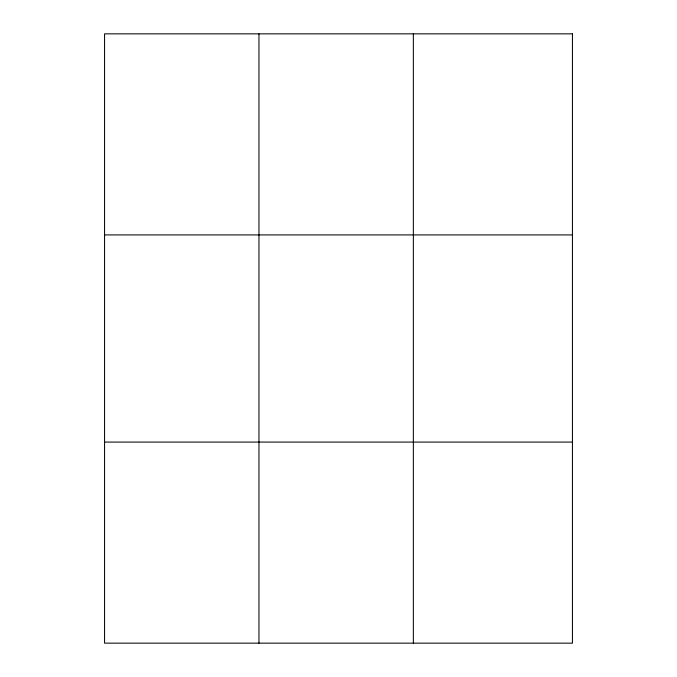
<?xml version="1.0" encoding="UTF-8"?>
<svg xmlns="http://www.w3.org/2000/svg" width="677" height="677" viewBox="0 0 677 677"><rect width="100%" height="100%" fill="white"/><g stroke="black" fill="none" stroke-linecap="round" stroke-linejoin="round"><path stroke-width="1.02" d="M258.961 33.85L258.961 643.15M413.359 33.85L413.359 643.15M104.563 234.919L572.437 234.919M104.563 442.081L572.437 442.081M572.437 33.85L572.437 643.15L104.563 643.15L104.563 33.85L572.437 33.85"/></g></svg>
